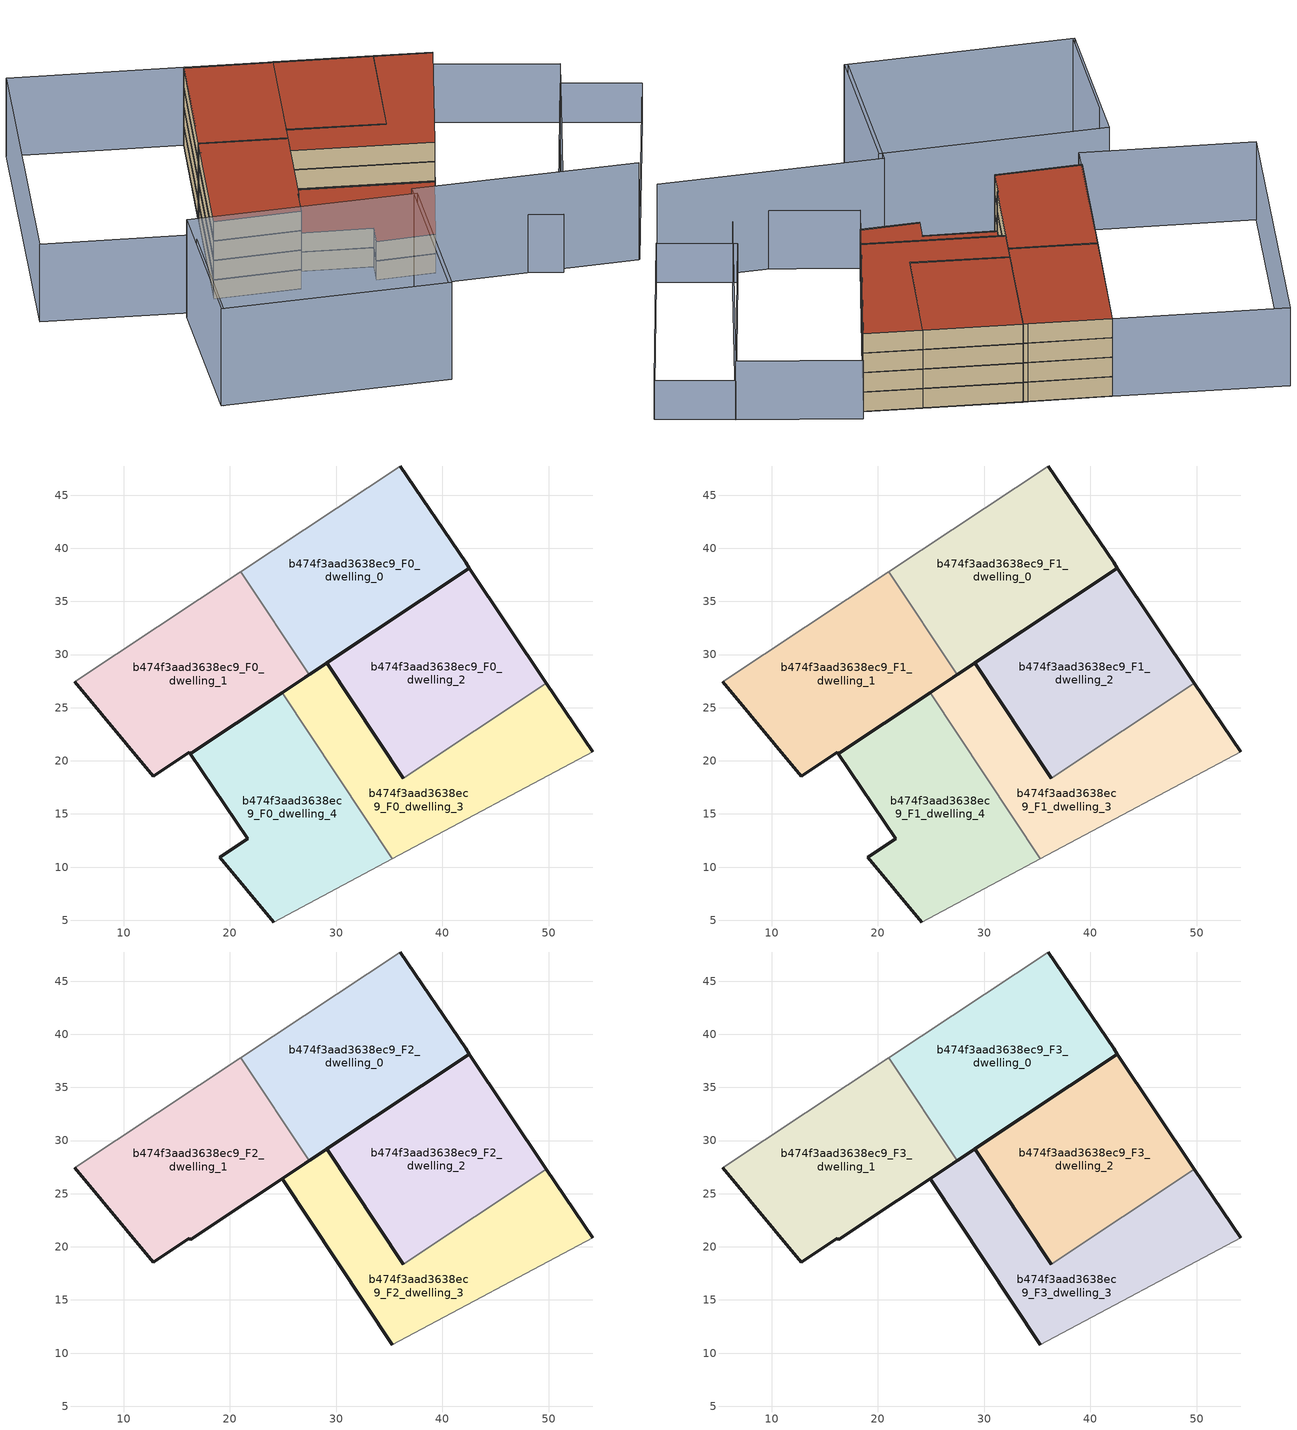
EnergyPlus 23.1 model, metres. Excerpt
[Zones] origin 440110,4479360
b474f3aad3638ec9_F0_dwelling_0
 floor ground (EU_floor_Construction): 42.54,38.12 42.17,38.67 36.03,47.74 21.02,37.79 27.45,28.1 z0
 wall outside (EU_wall_Construction): 36.03,47.74 42.17,38.67 42.54,38.12 27.45,28.1 z0:3
 wall adiabatic (EU_wall_Construction): 21.02,37.79 36.03,47.74 z0:3
 wall to b474f3aad3638ec9_F0_dwelling_1 (EU_wall_Construction): 27.44,28.1 21.02,37.79 z0:3
b474f3aad3638ec9_F0_dwelling_1
 floor ground (EU_floor_Construction): 27.45,28.1 21.02,37.79 5.41,27.43 12.79,18.54 16.18,20.81 16.26,20.69 z0
 wall outside (EU_wall_Construction): 27.45,28.1 16.26,20.69 16.18,20.81 12.79,18.54 5.41,27.43 z0:3
 wall adiabatic (EU_wall_Construction): 5.41,27.43 21.02,37.79 z0:3
b474f3aad3638ec9_F0_dwelling_2
 floor ground (EU_floor_Construction): 49.79,27.31 42.54,38.12 29.12,29.22 36.31,18.38 z0
 wall outside (EU_wall_Construction): 36.31,18.38 29.12,29.22 42.54,38.12 49.79,27.31 z0:3
 wall to b474f3aad3638ec9_F0_dwelling_3 (EU_wall_Construction): 49.79,27.31 36.31,18.38 z0:3
b474f3aad3638ec9_F0_dwelling_3
 floor ground (EU_floor_Construction): 54.13,20.85 49.79,27.31 36.31,18.38 29.12,29.22 24.9,26.41 35.27,10.78 z0
 wall outside (EU_wall_Construction): 49.79,27.31 54.13,20.85 / 24.9,26.41 29.12,29.22 36.31,18.38 z0:3
 wall adiabatic (EU_wall_Construction): 54.13,20.85 35.27,10.78 z0:3
 wall to b474f3aad3638ec9_F0_dwelling_4 (EU_wall_Construction): 35.27,10.78 24.9,26.41 z0:3
b474f3aad3638ec9_F0_dwelling_4
 floor ground (EU_floor_Construction): 35.27,10.78 24.9,26.41 16.26,20.69 21.7,12.65 19.05,10.91 24.14,4.83 z0
 wall outside (EU_wall_Construction): 24.14,4.83 19.05,10.91 21.7,12.65 16.26,20.69 24.9,26.41 z0:3
 wall adiabatic (EU_wall_Construction): 35.27,10.78 24.14,4.83 z0:3
b474f3aad3638ec9_F1_dwelling_0
 floor to b474f3aad3638ec9_F0_dwelling_0 (EU_floor_Construction): 42.54,38.12 42.17,38.67 36.03,47.74 21.02,37.79 27.44,28.1 z3
 wall outside (EU_wall_Construction): 36.03,47.74 42.17,38.67 42.54,38.12 27.45,28.1 z3:6
 wall adiabatic (EU_wall_Construction): 21.02,37.79 36.03,47.74 z3:6
 wall to b474f3aad3638ec9_F1_dwelling_1 (EU_wall_Construction): 27.44,28.1 21.02,37.79 z3:6
b474f3aad3638ec9_F1_dwelling_1
 floor to b474f3aad3638ec9_F0_dwelling_1 (EU_floor_Construction): 27.44,28.1 21.02,37.79 5.41,27.43 12.79,18.54 16.18,20.81 16.26,20.69 z3
 wall outside (EU_wall_Construction): 27.45,28.1 16.26,20.69 16.18,20.81 12.79,18.54 5.41,27.43 z3:6
 wall adiabatic (EU_wall_Construction): 5.41,27.43 21.02,37.79 z3:6
b474f3aad3638ec9_F1_dwelling_2
 floor to b474f3aad3638ec9_F0_dwelling_2 (EU_floor_Construction): 49.79,27.31 42.54,38.12 29.12,29.22 36.31,18.38 z3
 wall outside (EU_wall_Construction): 36.31,18.38 29.12,29.22 42.54,38.12 49.79,27.31 z3:6
 wall to b474f3aad3638ec9_F1_dwelling_3 (EU_wall_Construction): 49.79,27.31 36.31,18.38 z3:6
b474f3aad3638ec9_F1_dwelling_3
 floor to b474f3aad3638ec9_F0_dwelling_3 (EU_floor_Construction): 54.13,20.85 49.79,27.31 36.31,18.38 29.12,29.22 24.9,26.41 35.27,10.78 z3
 wall outside (EU_wall_Construction): 49.79,27.31 54.13,20.85 / 24.9,26.41 29.12,29.22 36.31,18.38 z3:6
 wall adiabatic (EU_wall_Construction): 54.13,20.85 35.27,10.78 z3:6
 wall to b474f3aad3638ec9_F1_dwelling_4 (EU_wall_Construction): 35.27,10.78 24.9,26.41 z3:6
b474f3aad3638ec9_F1_dwelling_4
 floor to b474f3aad3638ec9_F0_dwelling_4 (EU_floor_Construction): 35.27,10.78 24.9,26.41 16.26,20.69 21.7,12.65 19.05,10.91 24.14,4.83 z3
 wall outside (EU_wall_Construction): 24.14,4.83 19.05,10.91 21.7,12.65 16.26,20.69 24.9,26.41 z3:6
 wall adiabatic (EU_wall_Construction): 35.27,10.78 24.14,4.83 z3:6
 roof outside (EU_roof_Construction): 24.9,26.41 35.27,10.78 24.14,4.83 19.05,10.91 21.7,12.65 16.26,20.69 z6
b474f3aad3638ec9_F2_dwelling_0
 floor to b474f3aad3638ec9_F1_dwelling_0 (EU_floor_Construction): 42.54,38.12 42.17,38.67 36.03,47.74 21.02,37.79 27.44,28.1 z6
 wall outside (EU_wall_Construction): 36.03,47.74 42.17,38.67 42.54,38.12 27.45,28.1 z6:9
 wall adiabatic (EU_wall_Construction): 21.02,37.79 36.03,47.74 z6:9
 wall to b474f3aad3638ec9_F2_dwelling_1 (EU_wall_Construction): 27.44,28.1 21.02,37.79 z6:9
b474f3aad3638ec9_F2_dwelling_1
 floor to b474f3aad3638ec9_F1_dwelling_1 (EU_floor_Construction): 27.44,28.1 21.02,37.79 5.41,27.43 12.79,18.54 16.18,20.81 16.26,20.69 z6
 wall outside (EU_wall_Construction): 27.45,28.1 16.26,20.69 16.18,20.81 12.79,18.54 5.41,27.43 z6:9
 wall adiabatic (EU_wall_Construction): 5.41,27.43 21.02,37.79 z6:9
b474f3aad3638ec9_F2_dwelling_2
 floor to b474f3aad3638ec9_F1_dwelling_2 (EU_floor_Construction): 49.79,27.31 42.54,38.12 29.12,29.22 36.31,18.38 z6
 wall outside (EU_wall_Construction): 36.31,18.38 29.12,29.22 42.54,38.12 49.79,27.31 z6:9
 wall to b474f3aad3638ec9_F2_dwelling_3 (EU_wall_Construction): 49.79,27.31 36.31,18.38 z6:9
b474f3aad3638ec9_F2_dwelling_3
 floor to b474f3aad3638ec9_F1_dwelling_3 (EU_floor_Construction): 54.13,20.85 49.79,27.31 36.31,18.38 29.12,29.22 24.9,26.41 35.27,10.78 z6
 wall outside (EU_wall_Construction): 49.79,27.31 54.13,20.85 / 35.27,10.78 24.9,26.41 29.12,29.22 36.31,18.38 z6:9
 wall adiabatic (EU_wall_Construction): 54.13,20.85 35.27,10.78 z6:9
b474f3aad3638ec9_F3_dwelling_0
 floor to b474f3aad3638ec9_F2_dwelling_0 (EU_floor_Construction): 42.54,38.12 42.17,38.67 36.03,47.74 21.02,37.79 27.44,28.1 z9
 wall outside (EU_wall_Construction): 36.03,47.74 42.17,38.67 42.54,38.12 27.45,28.1 z9:12
 wall adiabatic (EU_wall_Construction): 21.02,37.79 36.03,47.74 z9:12
 wall to b474f3aad3638ec9_F3_dwelling_1 (EU_wall_Construction): 27.44,28.1 21.02,37.79 z9:12
 roof outside (EU_roof_Construction): 36.03,47.74 42.17,38.67 42.54,38.12 27.45,28.1 21.02,37.79 z12
b474f3aad3638ec9_F3_dwelling_1
 floor to b474f3aad3638ec9_F2_dwelling_1 (EU_floor_Construction): 27.44,28.1 21.02,37.79 5.41,27.43 12.79,18.54 16.18,20.81 16.26,20.69 z9
 wall outside (EU_wall_Construction): 27.45,28.1 16.26,20.69 16.18,20.81 12.79,18.54 5.41,27.43 z9:12
 wall adiabatic (EU_wall_Construction): 5.41,27.43 21.02,37.79 z9:12
 roof outside (EU_roof_Construction): 21.02,37.79 27.45,28.1 16.26,20.69 16.18,20.81 12.79,18.54 5.41,27.43 z12
b474f3aad3638ec9_F3_dwelling_2
 floor to b474f3aad3638ec9_F2_dwelling_2 (EU_floor_Construction): 49.79,27.31 42.54,38.12 29.12,29.22 36.31,18.38 z9
 wall outside (EU_wall_Construction): 36.31,18.38 29.12,29.22 42.54,38.12 49.79,27.31 z9:12
 wall to b474f3aad3638ec9_F3_dwelling_3 (EU_wall_Construction): 49.79,27.31 36.31,18.38 z9:12
 roof outside (EU_roof_Construction): 42.54,38.12 49.79,27.31 36.31,18.38 29.12,29.22 z12
b474f3aad3638ec9_F3_dwelling_3
 floor to b474f3aad3638ec9_F2_dwelling_3 (EU_floor_Construction): 54.13,20.85 49.79,27.31 36.31,18.38 29.12,29.22 24.9,26.41 35.27,10.78 z9
 wall outside (EU_wall_Construction): 49.79,27.31 54.13,20.85 / 35.27,10.78 24.9,26.41 29.12,29.22 36.31,18.38 z9:12
 wall adiabatic (EU_wall_Construction): 54.13,20.85 35.27,10.78 z9:12
 roof outside (EU_roof_Construction): 49.79,27.31 54.13,20.85 35.27,10.78 24.9,26.41 29.12,29.22 36.31,18.38 z12
shading: 2.44,-8.2 20.02,6.21 / 20.02,6.21 39.01,-16.95 / -3.45,25.34 -16.39,14.75 / 2.76,-8.59 -16.56,14.95 / -16.56,14.95 0.07,28.6 / 0.07,28.6 19.4,5.06 / 19.4,5.06 2.76,-8.59 z0:15; 34.46,-7.65 63.38,7.07 / 63.38,7.07 68.15,-2.31 / 68.15,-2.31 39.24,-17.03 / 39.24,-17.03 34.46,-7.65 z0:6; 24.14,4.83 55.6,21.63 / 55.6,21.63 63.38,7.07 / 63.38,7.07 31.92,-9.73 / 31.92,-9.73 24.14,4.83 z0:9; -9.68,44.95 23.19,66.94 / 23.19,66.94 36.03,47.74 / 36.03,47.74 3.17,25.75 / 3.17,25.75 -9.68,44.95 z0:12
[Building]
EU S2 Campaign: North Axis=0; Terrain=City; Solar Distribution=FullExterior
[Site:Location]
Madrid: Latitude=40.5; Longitude=-3.5; Time Zone=1; Elevation=609
[SizingPeriod:WeatherFileDays]
AnnualSizingPeriod: Begin Month=1; Begin Day of Month=1; End Month=12; End Day of Month=31; Day of Week for Start Day=Monday; Use Weather File Daylight Saving Period=No; Use Weather File Rain and Snow Indicators=No
[MATERIAL]
EU_InternalMass_Material: Roughness=MediumRough; Thickness=0.1; Conductivity=1; Density=1800; Specific Heat=900; Thermal Absorptance=0.9; Solar Absorptance=0.7; Visible Absorptance=0.7
[MATERIAL:NOMASS] Roughness=MediumRough; Thermal Absorptance=0.9; Solar Absorptance=0.7; Visible Absorptance=0.7
Name | Thermal Resistance
EU_wall_NoMass | 0.609216
EU_roof_NoMass | 0.513268
EU_floor_NoMass | 0.568163
[CONSTRUCTION]
EU_wall_Construction: EU_wall_NoMass
EU_roof_Construction: EU_roof_NoMass
EU_floor_Construction: EU_floor_NoMass
EU_InternalMass_Construction: EU_InternalMass_Material
[ZONE] Type=1; Multiplier=1; Ceiling Height=autocalculate; Floor Area=autocalculate; Part of Total Floor Area=Yes
Name | Volume
b474f3aad3638ec9_F0_dwelling_0 | 629.699
b474f3aad3638ec9_F1_dwelling_0; b474f3aad3638ec9_F2_dwelling_0; b474f3aad3638ec9_F3_dwelling_0 | 629.7
b474f3aad3638ec9_F0_dwelling_1; b474f3aad3638ec9_F1_dwelling_1; b474f3aad3638ec9_F2_dwelling_1; b474f3aad3638ec9_F3_dwelling_1 | 629.687
b474f3aad3638ec9_F0_dwelling_2; b474f3aad3638ec9_F1_dwelling_2; b474f3aad3638ec9_F2_dwelling_2; b474f3aad3638ec9_F3_dwelling_2 | 629.666
b474f3aad3638ec9_F0_dwelling_3; b474f3aad3638ec9_F1_dwelling_3; b474f3aad3638ec9_F2_dwelling_3; b474f3aad3638ec9_F3_dwelling_3 | 629.679
b474f3aad3638ec9_F0_dwelling_4 | 629.65
b474f3aad3638ec9_F1_dwelling_4 | 629.649
[INTERNALMASS] Construction=EU_InternalMass_Construction
Name | Zone or ZoneList | Surface Area
b474f3aad3638ec9_F0_dwelling_0_EU_InternalMass | b474f3aad3638ec9_F0_dwelling_0 | 209.901
b474f3aad3638ec9_F0_dwelling_1_EU_InternalMass | b474f3aad3638ec9_F0_dwelling_1 | 209.897
b474f3aad3638ec9_F0_dwelling_2_EU_InternalMass | b474f3aad3638ec9_F0_dwelling_2 | 209.894
b474f3aad3638ec9_F0_dwelling_3_EU_InternalMass | b474f3aad3638ec9_F0_dwelling_3 | 209.893
b474f3aad3638ec9_F0_dwelling_4_EU_InternalMass | b474f3aad3638ec9_F0_dwelling_4 | 209.883
b474f3aad3638ec9_F1_dwelling_0_EU_InternalMass | b474f3aad3638ec9_F1_dwelling_0 | 209.901
b474f3aad3638ec9_F1_dwelling_1_EU_InternalMass | b474f3aad3638ec9_F1_dwelling_1 | 209.897
b474f3aad3638ec9_F1_dwelling_2_EU_InternalMass | b474f3aad3638ec9_F1_dwelling_2 | 209.894
b474f3aad3638ec9_F1_dwelling_3_EU_InternalMass | b474f3aad3638ec9_F1_dwelling_3 | 209.893
b474f3aad3638ec9_F1_dwelling_4_EU_InternalMass | b474f3aad3638ec9_F1_dwelling_4 | 209.883
b474f3aad3638ec9_F2_dwelling_0_EU_InternalMass | b474f3aad3638ec9_F2_dwelling_0 | 262.363
b474f3aad3638ec9_F2_dwelling_1_EU_InternalMass | b474f3aad3638ec9_F2_dwelling_1 | 262.363
b474f3aad3638ec9_F2_dwelling_2_EU_InternalMass | b474f3aad3638ec9_F2_dwelling_2 | 262.363
b474f3aad3638ec9_F2_dwelling_3_EU_InternalMass | b474f3aad3638ec9_F2_dwelling_3 | 262.368
b474f3aad3638ec9_F3_dwelling_0_EU_InternalMass | b474f3aad3638ec9_F3_dwelling_0 | 262.363
b474f3aad3638ec9_F3_dwelling_1_EU_InternalMass | b474f3aad3638ec9_F3_dwelling_1 | 262.363
b474f3aad3638ec9_F3_dwelling_2_EU_InternalMass | b474f3aad3638ec9_F3_dwelling_2 | 262.363
b474f3aad3638ec9_F3_dwelling_3_EU_InternalMass | b474f3aad3638ec9_F3_dwelling_3 | 262.368
[OTHEREQUIPMENT] Fuel Type=Electricity; Design Level Calculation Method=Watts/Area; Power per Zone Floor Area=1; Fraction Latent=0; Fraction Radiant=0; Fraction Lost=0; Carbon Dioxide Generation Rate=0; EndUse Subcategory=EU_Step8_InternalGains
Name | Zone or ZoneList or Space or SpaceList | Schedule
EU_Step8_InternalGain_b474f3aad3638ec9_F0_dwelling_0_f000 | b474f3aad3638ec9_F0_dwelling_0 | EU_Step8_GainSchedule_b474f3aad3638ec9_F0_dwelling_0_f000
EU_Step8_InternalGain_b474f3aad3638ec9_F0_dwelling_1_f000 | b474f3aad3638ec9_F0_dwelling_1 | EU_Step8_GainSchedule_b474f3aad3638ec9_F0_dwelling_1_f000
EU_Step8_InternalGain_b474f3aad3638ec9_F0_dwelling_2_f000 | b474f3aad3638ec9_F0_dwelling_2 | EU_Step8_GainSchedule_b474f3aad3638ec9_F0_dwelling_2_f000
EU_Step8_InternalGain_b474f3aad3638ec9_F0_dwelling_3_f000 | b474f3aad3638ec9_F0_dwelling_3 | EU_Step8_GainSchedule_b474f3aad3638ec9_F0_dwelling_3_f000
EU_Step8_InternalGain_b474f3aad3638ec9_F0_dwelling_4_f000 | b474f3aad3638ec9_F0_dwelling_4 | EU_Step8_GainSchedule_b474f3aad3638ec9_F0_dwelling_4_f000
EU_Step8_InternalGain_b474f3aad3638ec9_F1_dwelling_0_f000 | b474f3aad3638ec9_F1_dwelling_0 | EU_Step8_GainSchedule_b474f3aad3638ec9_F1_dwelling_0_f000
EU_Step8_InternalGain_b474f3aad3638ec9_F1_dwelling_1_f000 | b474f3aad3638ec9_F1_dwelling_1 | EU_Step8_GainSchedule_b474f3aad3638ec9_F1_dwelling_1_f000
EU_Step8_InternalGain_b474f3aad3638ec9_F1_dwelling_2_f000 | b474f3aad3638ec9_F1_dwelling_2 | EU_Step8_GainSchedule_b474f3aad3638ec9_F1_dwelling_2_f000
EU_Step8_InternalGain_b474f3aad3638ec9_F1_dwelling_3_f000 | b474f3aad3638ec9_F1_dwelling_3 | EU_Step8_GainSchedule_b474f3aad3638ec9_F1_dwelling_3_f000
EU_Step8_InternalGain_b474f3aad3638ec9_F1_dwelling_4_f000 | b474f3aad3638ec9_F1_dwelling_4 | EU_Step8_GainSchedule_b474f3aad3638ec9_F1_dwelling_4_f000
EU_Step8_InternalGain_b474f3aad3638ec9_F2_dwelling_0_f000 | b474f3aad3638ec9_F2_dwelling_0 | EU_Step8_GainSchedule_b474f3aad3638ec9_F2_dwelling_0_f000
EU_Step8_InternalGain_b474f3aad3638ec9_F2_dwelling_1_f000 | b474f3aad3638ec9_F2_dwelling_1 | EU_Step8_GainSchedule_b474f3aad3638ec9_F2_dwelling_1_f000
EU_Step8_InternalGain_b474f3aad3638ec9_F2_dwelling_2_f000 | b474f3aad3638ec9_F2_dwelling_2 | EU_Step8_GainSchedule_b474f3aad3638ec9_F2_dwelling_2_f000
EU_Step8_InternalGain_b474f3aad3638ec9_F2_dwelling_3_f000 | b474f3aad3638ec9_F2_dwelling_3 | EU_Step8_GainSchedule_b474f3aad3638ec9_F2_dwelling_3_f000
EU_Step8_InternalGain_b474f3aad3638ec9_F3_dwelling_0_f000 | b474f3aad3638ec9_F3_dwelling_0 | EU_Step8_GainSchedule_b474f3aad3638ec9_F3_dwelling_0_f000
EU_Step8_InternalGain_b474f3aad3638ec9_F3_dwelling_1_f000 | b474f3aad3638ec9_F3_dwelling_1 | EU_Step8_GainSchedule_b474f3aad3638ec9_F3_dwelling_1_f000
EU_Step8_InternalGain_b474f3aad3638ec9_F3_dwelling_2_f000 | b474f3aad3638ec9_F3_dwelling_2 | EU_Step8_GainSchedule_b474f3aad3638ec9_F3_dwelling_2_f000
EU_Step8_InternalGain_b474f3aad3638ec9_F3_dwelling_3_f000 | b474f3aad3638ec9_F3_dwelling_3 | EU_Step8_GainSchedule_b474f3aad3638ec9_F3_dwelling_3_f000
[ZONEVENTILATION:DESIGNFLOWRATE] Schedule=EU_AlwaysOn; Design Flow Rate Calculation Method=AirChanges/Hour; Air Changes per Hour=0.752966; Ventilation Type=Natural; Fan Pressure Rise=0; Fan Total Efficiency=1; Constant Term Coefficient=1; Temperature Term Coefficient=0; Velocity Term Coefficient=0; Velocity Squared Term Coefficient=0; Minimum Indoor Temperature=-100; Maximum Indoor Temperature=100; Delta Temperature=-100; Minimum Outdoor Temperature=-100; Maximum Outdoor Temperature=100; Maximum Wind Speed=40
Name | Zone or ZoneList or Space or SpaceList
EU_ConstantAir_b474f3aad3638ec9_F0_dwelling_0 | b474f3aad3638ec9_F0_dwelling_0
EU_ConstantAir_b474f3aad3638ec9_F0_dwelling_1 | b474f3aad3638ec9_F0_dwelling_1
EU_ConstantAir_b474f3aad3638ec9_F0_dwelling_2 | b474f3aad3638ec9_F0_dwelling_2
EU_ConstantAir_b474f3aad3638ec9_F0_dwelling_3 | b474f3aad3638ec9_F0_dwelling_3
EU_ConstantAir_b474f3aad3638ec9_F0_dwelling_4 | b474f3aad3638ec9_F0_dwelling_4
EU_ConstantAir_b474f3aad3638ec9_F1_dwelling_0 | b474f3aad3638ec9_F1_dwelling_0
EU_ConstantAir_b474f3aad3638ec9_F1_dwelling_1 | b474f3aad3638ec9_F1_dwelling_1
EU_ConstantAir_b474f3aad3638ec9_F1_dwelling_2 | b474f3aad3638ec9_F1_dwelling_2
EU_ConstantAir_b474f3aad3638ec9_F1_dwelling_3 | b474f3aad3638ec9_F1_dwelling_3
EU_ConstantAir_b474f3aad3638ec9_F1_dwelling_4 | b474f3aad3638ec9_F1_dwelling_4
EU_ConstantAir_b474f3aad3638ec9_F2_dwelling_0 | b474f3aad3638ec9_F2_dwelling_0
EU_ConstantAir_b474f3aad3638ec9_F2_dwelling_1 | b474f3aad3638ec9_F2_dwelling_1
EU_ConstantAir_b474f3aad3638ec9_F2_dwelling_2 | b474f3aad3638ec9_F2_dwelling_2
EU_ConstantAir_b474f3aad3638ec9_F2_dwelling_3 | b474f3aad3638ec9_F2_dwelling_3
EU_ConstantAir_b474f3aad3638ec9_F3_dwelling_0 | b474f3aad3638ec9_F3_dwelling_0
EU_ConstantAir_b474f3aad3638ec9_F3_dwelling_1 | b474f3aad3638ec9_F3_dwelling_1
EU_ConstantAir_b474f3aad3638ec9_F3_dwelling_2 | b474f3aad3638ec9_F3_dwelling_2
EU_ConstantAir_b474f3aad3638ec9_F3_dwelling_3 | b474f3aad3638ec9_F3_dwelling_3
[HVACTEMPLATE:THERMOSTAT] Constant Heating Setpoint=20; Constant Cooling Setpoint=50
EU_HeatOnly_b474f3aad3638ec9_F0_dwelling_0; EU_HeatOnly_b474f3aad3638ec9_F0_dwelling_1; EU_HeatOnly_b474f3aad3638ec9_F0_dwelling_2; EU_HeatOnly_b474f3aad3638ec9_F0_dwelling_3; EU_HeatOnly_b474f3aad3638ec9_F0_dwelling_4; EU_HeatOnly_b474f3aad3638ec9_F1_dwelling_0; EU_HeatOnly_b474f3aad3638ec9_F1_dwelling_1; EU_HeatOnly_b474f3aad3638ec9_F1_dwelling_2; EU_HeatOnly_b474f3aad3638ec9_F1_dwelling_3; EU_HeatOnly_b474f3aad3638ec9_F1_dwelling_4; EU_HeatOnly_b474f3aad3638ec9_F2_dwelling_0; EU_HeatOnly_b474f3aad3638ec9_F2_dwelling_1; EU_HeatOnly_b474f3aad3638ec9_F2_dwelling_2; EU_HeatOnly_b474f3aad3638ec9_F2_dwelling_3; EU_HeatOnly_b474f3aad3638ec9_F3_dwelling_0; EU_HeatOnly_b474f3aad3638ec9_F3_dwelling_1; EU_HeatOnly_b474f3aad3638ec9_F3_dwelling_2; EU_HeatOnly_b474f3aad3638ec9_F3_dwelling_3
[HVACTEMPLATE:ZONE:IDEALLOADSAIRSYSTEM] System Availability Schedule=EU_AlwaysOn; Maximum Heating Supply Air Temperature=50; Minimum Cooling Supply Air Temperature=13; Maximum Heating Supply Air Humidity Ratio=0.0156; Minimum Cooling Supply Air Humidity Ratio=0.0077; Heating Limit=NoLimit; Cooling Limit=NoLimit; Heating Availability Schedule=EU_AlwaysOn; Cooling Availability Schedule=EU_CoolingOff; Dehumidification Control Type=ConstantSensibleHeatRatio; Cooling Sensible Heat Ratio=0.7; Dehumidification Setpoint=60; Humidification Control Type=None; Humidification Setpoint=30; Outdoor Air Method=None; Outdoor Air Flow Rate per Person=0.00944; Outdoor Air Flow Rate per Zone Floor Area=0; Outdoor Air Flow Rate per Zone=0; Demand Controlled Ventilation Type=None; Outdoor Air Economizer Type=NoEconomizer; Heat Recovery Type=None; Sensible Heat Recovery Effectiveness=0.7; Latent Heat Recovery Effectiveness=0.65
Name | Template Thermostat
b474f3aad3638ec9_F0_dwelling_0 | EU_HeatOnly_b474f3aad3638ec9_F0_dwelling_0
b474f3aad3638ec9_F0_dwelling_1 | EU_HeatOnly_b474f3aad3638ec9_F0_dwelling_1
b474f3aad3638ec9_F0_dwelling_2 | EU_HeatOnly_b474f3aad3638ec9_F0_dwelling_2
b474f3aad3638ec9_F0_dwelling_3 | EU_HeatOnly_b474f3aad3638ec9_F0_dwelling_3
b474f3aad3638ec9_F0_dwelling_4 | EU_HeatOnly_b474f3aad3638ec9_F0_dwelling_4
b474f3aad3638ec9_F1_dwelling_0 | EU_HeatOnly_b474f3aad3638ec9_F1_dwelling_0
b474f3aad3638ec9_F1_dwelling_1 | EU_HeatOnly_b474f3aad3638ec9_F1_dwelling_1
b474f3aad3638ec9_F1_dwelling_2 | EU_HeatOnly_b474f3aad3638ec9_F1_dwelling_2
b474f3aad3638ec9_F1_dwelling_3 | EU_HeatOnly_b474f3aad3638ec9_F1_dwelling_3
b474f3aad3638ec9_F1_dwelling_4 | EU_HeatOnly_b474f3aad3638ec9_F1_dwelling_4
b474f3aad3638ec9_F2_dwelling_0 | EU_HeatOnly_b474f3aad3638ec9_F2_dwelling_0
b474f3aad3638ec9_F2_dwelling_1 | EU_HeatOnly_b474f3aad3638ec9_F2_dwelling_1
b474f3aad3638ec9_F2_dwelling_2 | EU_HeatOnly_b474f3aad3638ec9_F2_dwelling_2
b474f3aad3638ec9_F2_dwelling_3 | EU_HeatOnly_b474f3aad3638ec9_F2_dwelling_3
b474f3aad3638ec9_F3_dwelling_0 | EU_HeatOnly_b474f3aad3638ec9_F3_dwelling_0
b474f3aad3638ec9_F3_dwelling_1 | EU_HeatOnly_b474f3aad3638ec9_F3_dwelling_1
b474f3aad3638ec9_F3_dwelling_2 | EU_HeatOnly_b474f3aad3638ec9_F3_dwelling_2
b474f3aad3638ec9_F3_dwelling_3 | EU_HeatOnly_b474f3aad3638ec9_F3_dwelling_3
[SIZING:ZONE] Zone Cooling Design Supply Air Temperature Input Method=SupplyAirTemperature; Zone Cooling Design Supply Air Temperature=13; Zone Heating Design Supply Air Temperature Input Method=SupplyAirTemperature; Zone Heating Design Supply Air Temperature=50; Zone Cooling Design Supply Air Humidity Ratio=0.008; Zone Heating Design Supply Air Humidity Ratio=0.008; Cooling Design Air Flow Method=DesignDay; Cooling Design Air Flow Rate=0; Cooling Minimum Air Flow per Zone Floor Area=0.000762; Cooling Minimum Air Flow=0; Cooling Minimum Air Flow Fraction=0.2; Heating Design Air Flow Method=DesignDay; Heating Design Air Flow Rate=0; Heating Maximum Air Flow per Zone Floor Area=0.002032; Heating Maximum Air Flow=0.141576; Heating Maximum Air Flow Fraction=0.3; Account for Dedicated Outdoor Air System=No; Dedicated Outdoor Air System Control Strategy=NeutralSupplyAir; Dedicated Outdoor Air Low Setpoint Temperature for Design=autosize; Dedicated Outdoor Air High Setpoint Temperature for Design=autosize; Zone Load Sizing Method=Sensible Load Only No Latent Load; Zone Latent Cooling Design Supply Air Humidity Ratio Input Method=HumidityRatioDifference; Zone Cooling Design Supply Air Humidity Ratio Difference=0.005; Zone Latent Heating Design Supply Air Humidity Ratio Input Method=HumidityRatioDifference; Zone Humidification Design Supply Air Humidity Ratio Difference=0.005
b474f3aad3638ec9_F0_dwelling_0; b474f3aad3638ec9_F0_dwelling_1; b474f3aad3638ec9_F0_dwelling_2; b474f3aad3638ec9_F0_dwelling_3; b474f3aad3638ec9_F0_dwelling_4; b474f3aad3638ec9_F1_dwelling_0; b474f3aad3638ec9_F1_dwelling_1; b474f3aad3638ec9_F1_dwelling_2; b474f3aad3638ec9_F1_dwelling_3; b474f3aad3638ec9_F1_dwelling_4; b474f3aad3638ec9_F2_dwelling_0; b474f3aad3638ec9_F2_dwelling_1; b474f3aad3638ec9_F2_dwelling_2; b474f3aad3638ec9_F2_dwelling_3; b474f3aad3638ec9_F3_dwelling_0; b474f3aad3638ec9_F3_dwelling_1; b474f3aad3638ec9_F3_dwelling_2; b474f3aad3638ec9_F3_dwelling_3
[SCHEDULE:CONSTANT]
Name | Hourly Value
EU_AlwaysOn | 1
EU_CoolingOff | 0
[SCHEDULE:FILE] Column Number=1; Rows to Skip at Top=0; Number of Hours of Data=8760; Column Separator=Comma; Interpolate to Timestep=No; Minutes per Item=60; Adjust Schedule for Daylight Savings=Yes
Name | File
EU_Step8_GainSchedule_b474f3aad3638ec9_F0_dwelling_0_f000 | ../../schedules/b474f3aad3638ec9/b474f3aad3638ec9_F0_dwelling_0_f000_gain.csv
EU_Step8_GainSchedule_b474f3aad3638ec9_F0_dwelling_1_f000 | ../../schedules/b474f3aad3638ec9/b474f3aad3638ec9_F0_dwelling_1_f000_gain.csv
EU_Step8_GainSchedule_b474f3aad3638ec9_F0_dwelling_2_f000 | ../../schedules/b474f3aad3638ec9/b474f3aad3638ec9_F0_dwelling_2_f000_gain.csv
EU_Step8_GainSchedule_b474f3aad3638ec9_F0_dwelling_3_f000 | ../../schedules/b474f3aad3638ec9/b474f3aad3638ec9_F0_dwelling_3_f000_gain.csv
EU_Step8_GainSchedule_b474f3aad3638ec9_F0_dwelling_4_f000 | ../../schedules/b474f3aad3638ec9/b474f3aad3638ec9_F0_dwelling_4_f000_gain.csv
EU_Step8_GainSchedule_b474f3aad3638ec9_F1_dwelling_0_f000 | ../../schedules/b474f3aad3638ec9/b474f3aad3638ec9_F1_dwelling_0_f000_gain.csv
EU_Step8_GainSchedule_b474f3aad3638ec9_F1_dwelling_1_f000 | ../../schedules/b474f3aad3638ec9/b474f3aad3638ec9_F1_dwelling_1_f000_gain.csv
EU_Step8_GainSchedule_b474f3aad3638ec9_F1_dwelling_2_f000 | ../../schedules/b474f3aad3638ec9/b474f3aad3638ec9_F1_dwelling_2_f000_gain.csv
EU_Step8_GainSchedule_b474f3aad3638ec9_F1_dwelling_3_f000 | ../../schedules/b474f3aad3638ec9/b474f3aad3638ec9_F1_dwelling_3_f000_gain.csv
EU_Step8_GainSchedule_b474f3aad3638ec9_F1_dwelling_4_f000 | ../../schedules/b474f3aad3638ec9/b474f3aad3638ec9_F1_dwelling_4_f000_gain.csv
EU_Step8_GainSchedule_b474f3aad3638ec9_F2_dwelling_0_f000 | ../../schedules/b474f3aad3638ec9/b474f3aad3638ec9_F2_dwelling_0_f000_gain.csv
EU_Step8_GainSchedule_b474f3aad3638ec9_F2_dwelling_1_f000 | ../../schedules/b474f3aad3638ec9/b474f3aad3638ec9_F2_dwelling_1_f000_gain.csv
EU_Step8_GainSchedule_b474f3aad3638ec9_F2_dwelling_2_f000 | ../../schedules/b474f3aad3638ec9/b474f3aad3638ec9_F2_dwelling_2_f000_gain.csv
EU_Step8_GainSchedule_b474f3aad3638ec9_F2_dwelling_3_f000 | ../../schedules/b474f3aad3638ec9/b474f3aad3638ec9_F2_dwelling_3_f000_gain.csv
EU_Step8_GainSchedule_b474f3aad3638ec9_F3_dwelling_0_f000 | ../../schedules/b474f3aad3638ec9/b474f3aad3638ec9_F3_dwelling_0_f000_gain.csv
EU_Step8_GainSchedule_b474f3aad3638ec9_F3_dwelling_1_f000 | ../../schedules/b474f3aad3638ec9/b474f3aad3638ec9_F3_dwelling_1_f000_gain.csv
EU_Step8_GainSchedule_b474f3aad3638ec9_F3_dwelling_2_f000 | ../../schedules/b474f3aad3638ec9/b474f3aad3638ec9_F3_dwelling_2_f000_gain.csv
EU_Step8_GainSchedule_b474f3aad3638ec9_F3_dwelling_3_f000 | ../../schedules/b474f3aad3638ec9/b474f3aad3638ec9_F3_dwelling_3_f000_gain.csv
